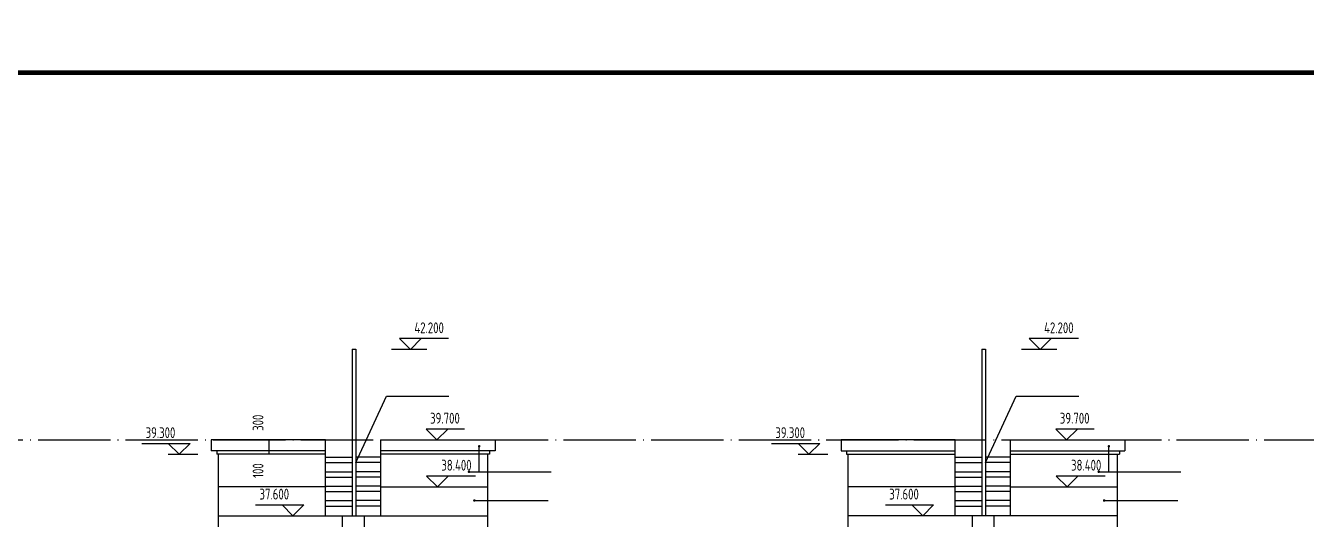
# Model space of a CAD drawing. Extents: x -726032 to 135930, y -151624 to 587044.
# Drawn here: x -512004 to -476615, y 332929 to 346586 of the extents above; entities that cross this region are included whole.
import ezdxf
from ezdxf.enums import TextEntityAlignment as Align

# ---------------------------------------------------------------- set-up
doc = ezdxf.new("R2010")
doc.units = 0
doc.header["$LTSCALE"] = 1000
doc.header["$MEASUREMENT"] = 0
doc.linetypes.add('DOTE', pattern=[2.42, 2, -0.2, 0.02, -0.2])
doc.layers.get('0').update_dxf_attribs({"linetype": 'CONTINUOUS'})
doc.layers.get('DEFPOINTS').update_dxf_attribs({"color": 1, "linetype": 'CONTINUOUS'})
for name, color, linetype in [('DOTE', 8, 'DOTE'), ('PUB_DIM', 245, 'CONTINUOUS'), ('PUB_TITLE', 1, 'CONTINUOUS'), ('引线', 213, 'CONTINUOUS'), ('装饰线', 252, 'CONTINUOUS')]:
    doc.layers.add(name, color=color, linetype=linetype)
doc.styles.add('DIM_FONT', font='isocp.shx', dxfattribs={"width": 0.8})
doc.dimstyles.new('AXIS', dxfattribs={"dimtxt": 300, "dimasz": 1, "dimexe": 250, "dimexo": 300, "dimgap": 150, "dimtad": 1, "dimdec": 0, "dimzin": 0, "dimdsep": 46, "dimtxsty": 'DIM_FONT', "dimcen": 0.09, "dimse1": 1, "dimse2": 1, "dimclrt": 142, "dimadec": 0, "dimazin": 0, "dimtfac": 1, "dimtdec": 0, "dimtix": 1, "dimtmove": 2, "dimatfit": 3, "dimfxl": 1, "dimtolj": 1, "dimtzin": 0, "dimarcsym": 0})

# ---------------------------------------------------------------- blocks, each defined once
blk = doc.blocks.new('*D2979')
at = {"layer": 'DEFPOINTS', "color": 0, "transparency": 16777216}
for p in [(-504280, 334828), (-505280, 334728), (-504280, 334728)]:
    blk.add_point(p, dxfattribs=at)
at = {"layer": 'PUB_DIM', "color": 0, "lineweight": -2, "transparency": 16777216}
for p, q in [((-505280, 334829), (-505280, 334830)), ((-505280, 334828), (-505280, 334728)), ((-505280, 334727), (-505280, 334726))]:
    blk.add_line(p, q, dxfattribs=at)
at = {"layer": 'PUB_DIM', "color": 0, "transparency": 16777216}
for points in [[(-505280, 334829), (-505280, 334829), (-505280, 334828)], [(-505280, 334727), (-505280, 334727), (-505280, 334728)]]:
    blk.add_solid(points, dxfattribs=at)
at = {"layer": 'PUB_DIM', "color": 142, "transparency": 16777216, "insert": (-505580, 334279), "char_height": 300, "attachment_point": 5, "rotation": 90, "style": 'DIM_FONT'}
blk.add_mtext('\\A1;100', dxfattribs=at)
blk = doc.blocks.new('*D2980')
at = {"layer": 'DEFPOINTS', "color": 0, "transparency": 16777216}
for p in [(-505280, 334828), (-504280, 335128), (-504280, 334828)]:
    blk.add_point(p, dxfattribs=at)
at = {"layer": 'PUB_DIM', "color": 0, "lineweight": -2, "transparency": 16777216}
for p, q in [((-505280, 335129), (-505280, 335130)), ((-505280, 335128), (-505280, 334828)), ((-505280, 334827), (-505280, 334826))]:
    blk.add_line(p, q, dxfattribs=at)
at = {"layer": 'PUB_DIM', "color": 0, "transparency": 16777216}
for points in [[(-505280, 335129), (-505280, 335129), (-505280, 335128)], [(-505280, 334827), (-505280, 334827), (-505280, 334828)]]:
    blk.add_solid(points, dxfattribs=at)
at = {"layer": 'PUB_DIM', "color": 142, "transparency": 16777216, "insert": (-505580, 335602), "char_height": 300, "attachment_point": 5, "rotation": 90, "style": 'DIM_FONT'}
blk.add_mtext('\\A1;300', dxfattribs=at)

msp = doc.modelspace()

# ---------------------------------------------------------------- linework, layer by layer
for p, q in [((-502982.6, 337638.4), (-502982.6, 333028.3)), ((-502982.6, 337638.4), (-502882.6, 337638.4)), ((-502882.6, 337638.4), (-502882.6, 333028.3)), ((-485582.6, 337638.4), (-485582.6, 333028.3)), ((-485582.6, 337638.4), (-485482.6, 337638.4)), ((-485482.6, 337638.4), (-485482.6, 333028.3)), ((-503717.9, 335128.3), (-506872.9, 335128.3)), ((-506872.9, 335128.3), (-506872.9, 334828.3)), ((-503717.9, 334828.3), (-506872.9, 334828.3)), ((-506722.9, 334828.3), (-506722.9, 334728.3)), ((-503717.9, 333028.3), (-503717.9, 335128.3)), ((-502187.9, 333028.3), (-502187.9, 335128.3)), ((-502187.9, 335128.3), (-499032.9, 335128.3)), ((-499032.9, 334828.3), (-502187.9, 334828.3)), ((-499182.9, 334828.3), (-499182.9, 334728.3)), ((-499032.9, 335128.3), (-499032.9, 334828.3)), ((-489472.9, 335128.3), (-489472.9, 334828.3)), ((-486317.9, 335128.3), (-489472.9, 335128.3)), ((-489472.9, 334828.3), (-486317.9, 334828.3)), ((-489322.9, 334828.3), (-489322.9, 334728.3)), ((-486317.9, 333028.3), (-486317.9, 335128.3)), ((-484787.9, 335128.3), (-481632.9, 335128.3)), ((-484787.9, 333028.3), (-484787.9, 335128.3)), ((-484787.9, 334828.3), (-481632.9, 334828.3)), ((-481782.9, 334828.3), (-481782.9, 334728.3)), ((-481632.9, 335128.3), (-481632.9, 334828.3)), ((-503717.9, 334728.3), (-506722.9, 334728.3)), ((-506672.9, 305078.3), (-506672.9, 334728.3)), ((-503717.9, 334648.4), (-502982.6, 334648.4)), ((-503717.9, 334498.4), (-502982.6, 334498.4)), ((-502187.9, 334648.4), (-502882.6, 334648.4)), ((-502187.9, 334498.4), (-502880.6, 334498.4)), ((-499182.9, 334728.3), (-502187.9, 334728.3)), ((-499232.9, 305078.3), (-499232.9, 334728.3)), ((-489322.9, 334728.3), (-486317.9, 334728.3)), ((-489272.9, 305078.3), (-489272.9, 334728.3)), ((-486317.9, 334648.4), (-485582.6, 334648.4)), ((-486317.9, 334498.4), (-485582.6, 334498.4)), ((-484787.9, 334648.4), (-485482.6, 334648.4)), ((-484787.9, 334498.4), (-485480.6, 334498.4)), ((-484787.9, 334728.3), (-481782.9, 334728.3)), ((-481832.9, 305078.3), (-481832.9, 334728.3)), ((-503717.9, 334248.4), (-502982.6, 334248.4)), ((-503717.9, 334098.4), (-502982.6, 334098.4)), ((-502187.9, 334248.4), (-502882.6, 334248.4)), ((-502187.9, 334098.4), (-502882.6, 334098.4)), ((-486317.9, 334248.4), (-485582.6, 334248.4)), ((-486317.9, 334098.4), (-485582.6, 334098.4)), ((-484787.9, 334248.4), (-485482.6, 334248.4)), ((-484787.9, 334098.4), (-485482.6, 334098.4)), ((-503717.9, 333848.4), (-502982.6, 333848.4)), ((-502187.9, 333848.4), (-502882.6, 333848.4)), ((-486317.9, 333848.4), (-485582.6, 333848.4)), ((-484787.9, 333848.4), (-485482.6, 333848.4)), ((-503717.9, 333698.4), (-502982.6, 333698.4)), ((-503717.9, 333448.4), (-502982.6, 333448.4)), ((-502187.9, 333698.4), (-502882.6, 333698.4)), ((-502187.9, 333448.4), (-502882.6, 333448.4)), ((-486317.9, 333698.4), (-485582.6, 333698.4)), ((-486317.9, 333448.4), (-485582.6, 333448.4)), ((-484787.9, 333698.4), (-485482.6, 333698.4)), ((-484787.9, 333448.4), (-485482.6, 333448.4)), ((-506672.9, 333028.3), (-499232.9, 333028.3)), ((-503717.9, 333298.4), (-502982.6, 333298.4)), ((-503252.9, 333028.3), (-503252.9, 332078.3)), ((-502187.9, 333298.4), (-502882.6, 333298.4)), ((-502652.9, 333028.3), (-502652.9, 332078.3)), ((-481832.9, 333028.3), (-489272.9, 333028.3)), ((-486317.9, 333298.4), (-485582.6, 333298.4)), ((-485852.9, 333028.3), (-485852.9, 332078.3)), ((-484787.9, 333298.4), (-485482.6, 333298.4)), ((-485252.9, 333028.3), (-485252.9, 332078.3))]:
    msp.add_line(p, q)
at = {"layer": 'DOTE'}
msp.add_line((-516500.5, 335128.3), (-454540.3, 335128.3), dxfattribs=at)
at = {"layer": 'PUB_DIM'}
for p, q in [((-500913.1, 337628.3), (-501890.7, 337628.3)), ((-501370.7, 337628.3), (-501670.7, 337928.3)), ((-500314.5, 337928.3), (-501670.7, 337928.3)), ((-501070.7, 337928.3), (-501370.7, 337628.3)), ((-483513.1, 337628.3), (-484490.7, 337628.3)), ((-482914.5, 337928.3), (-484270.7, 337928.3)), ((-483970.7, 337628.3), (-484270.7, 337928.3)), ((-483670.7, 337928.3), (-483970.7, 337628.3)), ((-499876.9, 335428.3), (-500939.9, 335428.3)), ((-500939.9, 335428.3), (-500639.9, 335128.3)), ((-500639.9, 335128.3), (-500339.9, 335428.3)), ((-483539.9, 335428.3), (-483239.9, 335128.3)), ((-482476.9, 335428.3), (-483539.9, 335428.3)), ((-483239.9, 335128.3), (-482939.9, 335428.3)), ((-508794, 335028.3), (-507461, 335028.3)), ((-507761, 334728.3), (-508061, 335028.3)), ((-507461, 335028.3), (-507761, 334728.3)), ((-491394, 335028.3), (-490061, 335028.3)), ((-490361, 334728.3), (-490661, 335028.3)), ((-490061, 335028.3), (-490361, 334728.3)), ((-508061, 334728.3), (-507241.9, 334728.3)), ((-490661, 334728.3), (-489841.9, 334728.3)), ((-499571, 334128.3), (-500927.2, 334128.3)), ((-500927.2, 334128.3), (-500627.2, 333828.3)), ((-500627.2, 333828.3), (-500327.2, 334128.3)), ((-483527.2, 334128.3), (-483227.2, 333828.3)), ((-482171, 334128.3), (-483527.2, 334128.3)), ((-483227.2, 333828.3), (-482927.2, 334128.3)), ((-505648.6, 333328.3), (-504316.4, 333328.3)), ((-504616.4, 333028.3), (-504916.4, 333328.3)), ((-504316.4, 333328.3), (-504616.4, 333028.3)), ((-488248.6, 333328.3), (-486916.4, 333328.3)), ((-487216.4, 333028.3), (-487516.4, 333328.3)), ((-486916.4, 333328.3), (-487216.4, 333028.3))]:
    msp.add_line(p, q, dxfattribs=at)
at = {"layer": 'PUB_TITLE'}
for points, const_width in [([(-531458.1, 277055.6), (-434868.1, 277055.6), (-434868.1, 346585.7), (-531458.1, 346585.7)], 0.234), ([(-528858.1, 278355.6), (-436168.1, 278355.6), (-436168.1, 345285.7), (-528858.1, 345285.7)], 130)]:
    msp.add_lwpolyline(points, close=True, dxfattribs=dict(at, const_width=const_width))
at = {"layer": '引线'}
for p, q in [((-499471.3, 334245.7), (-499471.3, 334950.8)), ((-482071.3, 334245.7), (-482071.3, 334950.8)), ((-499751.5, 334245.7), (-497480.1, 334245.7)), ((-482351.5, 334245.7), (-480080.1, 334245.7)), ((-499603.7, 333452.2), (-497562.3, 333452.2)), ((-482203.7, 333452.2), (-480162.3, 333452.2))]:
    msp.add_line(p, q, dxfattribs=at)
for points in [[(-502880.6, 334498.4), (-502036.3, 336334.9), (-500306.2, 336334.9)], [(-485480.6, 334498.4), (-484636.3, 336334.9), (-482906.2, 336334.9)]]:
    msp.add_lwpolyline(points, dxfattribs=at)
at = {"layer": '引线', "const_width": 34.8}
for points in [[(-499489, 334950.8, 1), (-499453.7, 334950.8, 1)], [(-482089, 334950.8, 1), (-482053.7, 334950.8, 1)], [(-499769.1, 334245.7, 1), (-499733.9, 334245.7, 1)], [(-482369.1, 334245.7, 1), (-482333.9, 334245.7, 1)], [(-499621.3, 333452.2, 1), (-499586.1, 333452.2, 1)], [(-482221.3, 333452.2, 1), (-482186.1, 333452.2, 1)]]:
    msp.add_lwpolyline(points, format="xyb", close=True, dxfattribs=at)
at = {"layer": '装饰线'}
for p, q in [((-503702.9, 333828.3), (-506672.9, 333828.3)), ((-502202.9, 333828.3), (-499232.9, 333828.3)), ((-486302.9, 333828.3), (-489272.9, 333828.3)), ((-484787.9, 333828.3), (-481832.9, 333828.3))]:
    msp.add_line(p, q, dxfattribs=at)

# ---------------------------------------------------------------- texts
at = {"layer": 'PUB_DIM', "style": 'DIM_FONT', "width": 0.8}
for s, p in [('42.200', (-500854.6, 338228.3)), ('42.200', (-483454.6, 338228.3)), ('39.700', (-500417, 335728.3)), ('39.700', (-483017, 335728.3)), ('39.300', (-508277.5, 335328.3)), ('39.300', (-490877.5, 335328.3)), ('38.400', (-500099.1, 334428.3)), ('38.400', (-482699.1, 334428.3)), ('37.600', (-505132.5, 333628.3)), ('37.600', (-487732.5, 333628.3))]:
    msp.add_text(s, height=300, dxfattribs=at).set_placement(p, align=Align.MIDDLE)

# ---------------------------------------------------------------- dimensions: what is measured, and where the dimension line sits
at = {"layer": 'PUB_DIM'}
for base, p1, p2, picture, middle in [((-505280, 334828.3), (-504280, 335128.3), (-504280, 334828.3), '*D2980', (-505580, 335601.9)), ((-505280, 334728.3), (-504280, 334828.3), (-504280, 334728.3), '*D2979', (-505580, 334278.7))]:
    dim = msp.add_linear_dim(base=base, p1=p1, p2=p2, angle=270, dimstyle='AXIS', dxfattribs=at)
    dim.commit()
    dim.dimension.update_dxf_attribs({"geometry": picture, "text_midpoint": middle, "dimtype": 161})

doc.saveas('drawing.dxf')
